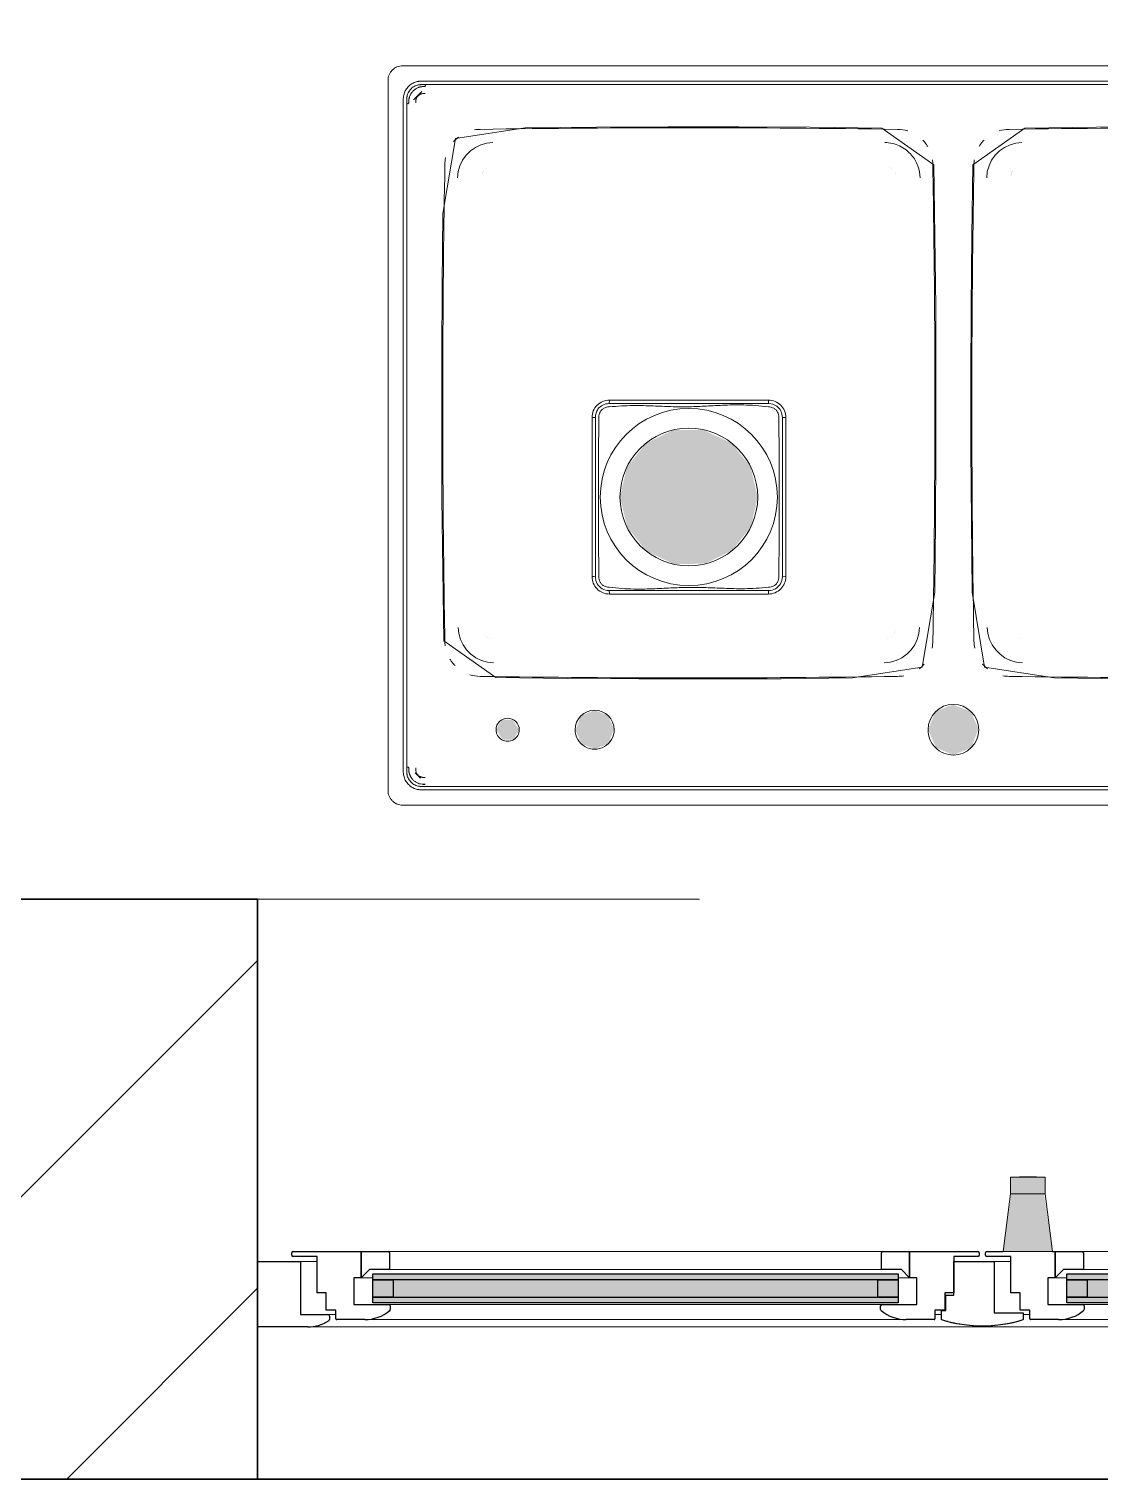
# Model space of a CAD drawing. Header units: millimetres. Extents: x 1680 to 166026, y 35966 to 91121.
# Drawn here: x 44407 to 45146, y 44781 to 45782 of the extents above; entities that cross this region are included whole.
import ezdxf

# ---------------------------------------------------------------- set-up
doc = ezdxf.new("R2010")
doc.units = ezdxf.units.MM
doc.linetypes.add('IMPORT-ACAD_ISO03W100', pattern=[762, 304.8, -457.2])
for name, color, linetype, lineweight in [('A-AREA-PATT', 32, 'Continuous', 18), ('A-GENM', 13, 'Continuous', 18), ('A-GLAZ', 151, 'Continuous', 18), ('A-WALL', 255, 'Continuous', 18), ('A-WALL-PATT', 111, 'Continuous', 50), ('P-SANR-FIXT', 252, 'Continuous', 18)]:
    doc.layers.add(name, color=color, linetype=linetype, lineweight=lineweight)

# ---------------------------------------------------------------- blocks, each defined once
blk = doc.blocks.new('Windows_Opening-Hinge_Strugal_S46_Two-Leaf_INT - 1000x2000-V2-mebel yerləşmə planı')
at = {"layer": 'A-GLAZ'}
for points in [[(36.6, -3.3), (43.3, -3.3), (43, 8.2), (19.5, 8.2), (19.9, -3.3), (36.5, -3.3)], [(27, 8.2), (27, 8.5), (26.2, 8.2)], [(18.6, -43), (48.4, -43), (42.5, -3.3), (19.9, -3.3), (18.8, -12), (17.7, -17.5), (14.4, -43), (18.1, -43)], [(-149.3, -74.5), (-72.2, -74.5), (-72.2, -62.5), (-406.5, -62.5), (-406.5, -74.5), (-195.8, -74.5)], [(72.2, -74.5), (406.5, -74.5), (406.5, -62.5), (72.2, -62.5)]]:
    blk.add_hatch(color=256, dxfattribs=at).paths.add_polyline_path(points, flags=0)
h = blk.add_hatch(color=256, dxfattribs=at)
h.paths.add_polyline_path([(-96.8, -78.5), (-58.2, -78.5), (-58.2, -74.5), (-420.5, -74.5), (-420.5, -78.5), (-195.8, -78.5)], flags=0)
h.paths.add_polyline_path([(-229.1, -62.5), (-58.2, -62.5), (-58.2, -58.5), (-420.5, -58.5), (-420.5, -62.5), (-306.7, -62.5)], flags=0)
h = blk.add_hatch(color=256, dxfattribs=at)
h.paths.add_polyline_path([(72.2, -78.5), (420.5, -78.5), (420.5, -74.5), (58.2, -74.5), (58.2, -78.5)], flags=0)
h.paths.add_polyline_path([(420.5, -62.5), (420.5, -58.5), (58.2, -58.5), (58.2, -62.5), (406.5, -62.5)], flags=0)
h = blk.add_hatch(color=256, dxfattribs=at)
h.paths.add_polyline_path([(-58.2, -74.5), (-58.2, -62.5), (-72.2, -62.5), (-72.2, -74.5)], flags=0)
h.paths.add_polyline_path([(-406.5, -74.5), (-406.5, -62.5), (-420.5, -62.5), (-420.5, -74.5)], flags=0)
h = blk.add_hatch(color=256, dxfattribs=at)
h.paths.add_polyline_path([(420.5, -74.5), (420.5, -62.5), (406.5, -62.5), (406.5, -74.5)], flags=0)
h.paths.add_polyline_path([(58.2, -74.5), (72.2, -74.5), (72.2, -62.5), (58.2, -62.5)], flags=0)
for p, q in [((19.5, 8.2), (19.5, -3.3)), ((27, 8.5), (25.6, 8.5)), ((25.6, 8.5), (26.9, 8.5)), ((26.2, 8.5), (25.6, 8.5)), ((27, 8.5), (26.2, 8.5)), ((26.9, 8.5), (26.9, 8.5)), ((37.3, 8.5), (27, 8.5)), ((43.3, -3.3), (43.3, 8.2)), ((14.4, -43), (19.5, -3.3)), ((36.4, -3.3), (36.1, -3.3)), ((43.3, -3.3), (48.4, -43)), ((-459, -50), (-470.5, -50)), ((-68.7, -43), (-410, -43)), ((19.7, -50), (8.2, -50)), ((48.4, -43), (14.4, -43)), ((410, -43), (68.7, -43)), ((-69.7, -55.5), (-409, -55.5)), ((409, -55.5), (69.7, -55.5)), ((-428.5, -61.2), (-420.5, -61.2)), ((-420.5, -61.2), (-428.5, -61.2)), ((-58.2, -61.2), (-50.2, -61.2)), ((-50.2, -61.2), (-58.2, -61.2)), ((58.2, -61.2), (50.2, -61.2)), ((58.2, -61.2), (50.2, -61.2)), ((-69.2, -79.5), (-409.5, -79.5)), ((409.5, -79.5), (69.2, -79.5)), ((-446, -86.5), (-451.5, -86.5)), ((-426.1, -90), (-52.6, -90)), ((-28.2, -86.5), (-32.7, -86.5)), ((32.7, -86.5), (28.2, -86.5)), ((52.6, -90), (426.1, -90)), ((-465.4, -95), (465.4, -95))]:
    blk.add_line(p, q, dxfattribs=at)
at = {"layer": 'A-GLAZ', "lineweight": 25}
for p, q in [((-500, -50), (-470.5, -50)), ((-476.5, -45.5), (-476.5, -44)), ((-475.5, -43), (-428.5, -43)), ((-459, -46.5), (-475.5, -46.5)), ((-470.5, -50), (-470.5, -86.5)), ((-459, -71.5), (-459, -46.5)), ((-428.5, -43), (-410, -43)), ((-428.5, -61.2), (-428.5, -43)), ((-428.5, -43), (-428.5, -61.2)), ((-409, -44), (-409, -55.5)), ((-69.7, -55.5), (-69.7, -44)), ((-68.7, -43), (-50.2, -43)), ((-50.2, -43), (-50.2, -61.2)), ((-50.2, -43), (-3.2, -43)), ((-50.2, -61.2), (-50.2, -43)), ((-19.7, -46.5), (-19.7, -71.5)), ((-3.2, -46.5), (-19.7, -46.5)), ((-19.7, -50), (8.2, -50)), ((-19.7, -73.1), (-19.7, -50)), ((-2.2, -44), (-2.2, -45.5)), ((2.2, -45.5), (2.2, -44)), ((3.2, -43), (14.4, -43)), ((19.7, -46.5), (3.2, -46.5)), ((8.2, -50), (8.2, -85.4)), ((19.7, -71.5), (19.7, -46.5)), ((48.4, -43), (50.2, -43)), ((50.2, -61.2), (50.2, -43)), ((50.2, -43), (68.7, -43)), ((50.2, -43), (50.2, -61.2)), ((69.7, -44), (69.7, -55.5)), ((-422.8, -55.5), (-428.5, -61.2)), ((-409, -55.5), (-422.8, -55.5)), ((-420.5, -58.5), (-58.2, -58.5)), ((-420.5, -62.5), (-420.5, -58.5)), ((-55.9, -55.5), (-69.7, -55.5)), ((-58.2, -58.5), (-58.2, -62.5)), ((-50.2, -61.2), (-55.9, -55.5)), ((55.9, -55.5), (50.2, -61.2)), ((69.7, -55.5), (55.9, -55.5)), ((58.2, -58.5), (420.5, -58.5)), ((58.2, -62.5), (58.2, -58.5)), ((-433.5, -61.2), (-433.5, -79.5)), ((-428.5, -61.2), (-433.5, -61.2)), ((-58.2, -62.5), (-420.5, -62.5)), ((-420.5, -62.5), (-406.5, -62.5)), ((-420.5, -74.5), (-420.5, -62.5)), ((-406.5, -62.5), (-406.5, -74.5)), ((-72.2, -62.5), (-58.2, -62.5)), ((-72.2, -74.5), (-72.2, -62.5)), ((-58.2, -62.5), (-58.2, -74.5)), ((-45.2, -61.2), (-50.2, -61.2)), ((-45.2, -79.5), (-45.2, -61.2)), ((45.2, -61.2), (45.2, -79.5)), ((50.2, -61.2), (45.2, -61.2)), ((420.5, -62.5), (58.2, -62.5)), ((58.2, -62.5), (72.2, -62.5)), ((58.2, -74.5), (58.2, -62.5)), ((72.2, -62.5), (72.2, -74.5)), ((-452.7, -71.5), (-459, -71.5)), ((-452.7, -83.4), (-452.7, -71.5)), ((-433.5, -79.5), (-409.5, -79.5)), ((-420.5, -74.5), (-58.2, -74.5)), ((-420.5, -78.5), (-420.5, -74.5)), ((-406.5, -74.5), (-420.5, -74.5)), ((-58.2, -78.5), (-420.5, -78.5)), ((-58.2, -74.5), (-72.2, -74.5)), ((-69.2, -79.5), (-45.2, -79.5)), ((-58.2, -74.5), (-58.2, -78.5)), ((-26, -71.5), (-26, -83.4)), ((-19.7, -71.5), (-26, -71.5)), ((-25.1, -73.1), (-19.7, -73.1)), ((-25.1, -83.7), (-25.1, -73.1)), ((26, -71.5), (19.7, -71.5)), ((26, -83.4), (26, -71.5)), ((45.2, -79.5), (69.2, -79.5)), ((58.2, -74.5), (420.5, -74.5)), ((58.2, -78.5), (58.2, -74.5)), ((72.2, -74.5), (58.2, -74.5)), ((420.5, -78.5), (58.2, -78.5)), ((-470.5, -86.5), (-451.5, -86.5)), ((-446, -83.4), (-452.7, -83.4)), ((-450.5, -87.5), (-450.5, -90)), ((-446, -89.4), (-446, -83.4)), ((-426.1, -90), (-445.4, -90)), ((-408.5, -80.5), (-408.5, -83)), ((-70.2, -83), (-70.2, -80.5)), ((-33.3, -90), (-52.6, -90)), ((-32.7, -83.4), (-32.7, -89.4)), ((-26, -83.4), (-32.7, -83.4)), ((-28.2, -83.7), (-25.1, -83.7)), ((-28.2, -90), (-28.2, -83.7)), ((8.2, -85.4), (28.2, -85.4)), ((32.7, -83.4), (26, -83.4)), ((28.2, -85.4), (28.2, -90)), ((32.7, -89.4), (32.7, -83.4)), ((52.6, -90), (33.3, -90)), ((70.2, -80.5), (70.2, -83)), ((-465.4, -95), (-500, -95))]:
    blk.add_line(p, q, dxfattribs=at)
at = {"layer": 'A-GLAZ', "flags": 128}
for points in [[(19.5, 8.2), (19.8, 8.2), (20.9, 8.2), (22.5, 8.2), (24.6, 8.2), (27.2, 8.2), (30, 8.2), (32.8, 8.2), (35.6, 8.2), (38.2, 8.2), (40.3, 8.2), (41.9, 8.2), (43, 8.2), (43.3, 8.2)], [(26.2, -3.3), (24.6, -3.3), (22.5, -3.3), (20.9, -3.3), (19.8, -3.3), (19.5, -3.3)], [(36.1, -3.3), (35.6, -3.3), (32.8, -3.3), (30, -3.3), (27.2, -3.3), (26.4, -3.3)], [(43.3, -3.3), (43, -3.3), (41.9, -3.3), (40.3, -3.3), (38.2, -3.3), (36.4, -3.3)]]:
    blk.add_lwpolyline(points, dxfattribs=at)
at = {"layer": 'A-GLAZ', "lineweight": 25}
for centre, radius, start, end in [((-475.5, -44), 1, 90, 180), ((-475.5, -45.5), 1, 180, 270), ((-410, -44), 1.01, 360, 90), ((-68.7, -44), 1.01, 90, 180), ((-3.2, -44), 1, 0, 90), ((-3.2, -45.5), 1, 270, 0), ((3.2, -44), 1, 90, 180), ((3.2, -45.5), 1, 180, 270), ((68.7, -44), 1.01, 0, 90), ((-409.5, -80.5), 1, 0, 90), ((-69.2, -80.5), 1, 90, 180), ((69.2, -80.5), 1, 0, 90), ((-451.5, -87.5), 1, 0, 90), ((-451.5, -90), 1, 302.2042, 0), ((-445.4, -89.4), 0.6, 180, 270), ((-426.1, -63), 27, 270, 309.7151), ((-409.5, -83), 1, 309.7151, 0), ((-69.2, -83), 1, 180, 230.2849), ((-52.6, -63), 27, 230.2849, 270), ((-33.3, -89.4), 0.6, 270, 0), ((0, 0.3), 94.6, 252.6495, 287.3505), ((33.3, -89.4), 0.6, 180, 270), ((52.6, -63), 27, 270, 309.7151), ((69.2, -83), 1, 309.7151, 0), ((-465.4, -68), 27, 270, 302.2042)]:
    blk.add_arc(centre, radius, start, end, dxfattribs=at)
at = {"layer": 'A-GLAZ'}
for points, knots in [([(-476, -43.1), (-476, -43.2), (-476.1, -43.2), (-476.3, -43.3), (-476.3, -43.4), (-476.4, -43.5)], [-0.6666667, -0.6666667, -0.6666667, -0.6666667, -0.5833333, -0.4583333, -0.3333333, -0.3333333, -0.3333333, -0.3333333]), ([(-476.4, -46), (-476.3, -46.1), (-476.2, -46.2), (-476.1, -46.3), (-476, -46.3), (-476, -46.4)], [-0.6666667, -0.6666667, -0.6666667, -0.6666667, -0.5, -0.4166667, -0.3333333, -0.3333333, -0.3333333, -0.3333333]), ([(-409.1, -43.5), (-409.2, -43.4), (-409.3, -43.3), (-409.4, -43.2), (-409.5, -43.2), (-409.5, -43.1)], [-0.6666667, -0.6666667, -0.6666667, -0.6666667, -0.5, -0.4166667, -0.3333333, -0.3333333, -0.3333333, -0.3333333]), ([(-69.2, -43.1), (-69.2, -43.2), (-69.3, -43.2), (-69.4, -43.3), (-69.5, -43.4), (-69.6, -43.5)], [0.3333333, 0.3333333, 0.3333333, 0.3333333, 0.4166667, 0.5, 0.6666667, 0.6666667, 0.6666667, 0.6666667]), ([(-2.3, -43.5), (-2.4, -43.4), (-2.4, -43.3), (-2.6, -43.2), (-2.7, -43.2), (-2.7, -43.1)], [0.3333333, 0.3333333, 0.3333333, 0.3333333, 0.4583333, 0.5833333, 0.6666667, 0.6666667, 0.6666667, 0.6666667]), ([(-2.7, -46.4), (-2.7, -46.3), (-2.6, -46.3), (-2.5, -46.2), (-2.4, -46.1), (-2.3, -46)], [0.3333333, 0.3333333, 0.3333333, 0.3333333, 0.4166667, 0.5, 0.6666667, 0.6666667, 0.6666667, 0.6666667]), ([(2.7, -43.1), (2.7, -43.2), (2.6, -43.2), (2.5, -43.3), (2.4, -43.4), (2.3, -43.5)], [0.3333333, 0.3333333, 0.3333333, 0.3333333, 0.4166667, 0.5, 0.6666667, 0.6666667, 0.6666667, 0.6666667]), ([(2.3, -46), (2.4, -46.1), (2.4, -46.2), (2.6, -46.3), (2.7, -46.3), (2.7, -46.4)], [0.3333333, 0.3333333, 0.3333333, 0.3333333, 0.4583333, 0.5833333, 0.6666667, 0.6666667, 0.6666667, 0.6666667]), ([(69.6, -43.5), (69.5, -43.4), (69.5, -43.3), (69.3, -43.2), (69.2, -43.2), (69.2, -43.1)], [0.3333333, 0.3333333, 0.3333333, 0.3333333, 0.4583333, 0.5833333, 0.6666667, 0.6666667, 0.6666667, 0.6666667]), ([(-408.6, -80), (-408.7, -79.9), (-408.8, -79.8), (-408.9, -79.7), (-409, -79.7), (-409, -79.6)], [-0.6666667, -0.6666667, -0.6666667, -0.6666667, -0.5, -0.4166667, -0.3333333, -0.3333333, -0.3333333, -0.3333333]), ([(-69.7, -79.6), (-69.7, -79.7), (-69.8, -79.7), (-69.9, -79.8), (-70, -79.9), (-70.1, -80)], [0.3333333, 0.3333333, 0.3333333, 0.3333333, 0.4166667, 0.5, 0.6666667, 0.6666667, 0.6666667, 0.6666667]), ([(70.1, -80), (70, -79.9), (70, -79.8), (69.8, -79.7), (69.7, -79.7), (69.7, -79.6)], [0.3333333, 0.3333333, 0.3333333, 0.3333333, 0.4583333, 0.5833333, 0.6666667, 0.6666667, 0.6666667, 0.6666667]), ([(-450.6, -87), (-450.7, -86.9), (-450.7, -86.8), (-450.9, -86.7), (-451, -86.7), (-451, -86.6)], [0.3333333, 0.3333333, 0.3333333, 0.3333333, 0.4583333, 0.5833333, 0.6666667, 0.6666667, 0.6666667, 0.6666667]), ([(-426.1, -90), (-424, -90), (-421.3, -89.7), (-418.6, -88.9), (-417.9, -88.7)], [-1, -1, -1, -1, -0.6666667, -0.5550596, -0.5550596, -0.5550596, -0.5550596]), ([(-416, -88), (-415.3, -87.8), (-412.8, -86.6), (-410.5, -85.1), (-408.9, -83.8)], [-0.4449404, -0.4449404, -0.4449404, -0.4449404, -0.3333333, 0, 0, 0, 0]), ([(-69.8, -83.8), (-68.2, -85.1), (-65.9, -86.6), (-63.4, -87.8), (-62.7, -88)], [0, 0, 0, 0, 0.3333333, 0.4449404, 0.4449404, 0.4449404, 0.4449404]), ([(-60.8, -88.7), (-60.1, -88.9), (-57.4, -89.7), (-54.7, -90), (-52.6, -90)], [0.5550596, 0.5550596, 0.5550596, 0.5550596, 0.6666667, 1, 1, 1, 1]), ([(-28.2, -90), (-28, -90.1), (-27.5, -90.2), (-26.9, -90.4), (-26.6, -90.5), (-26.3, -90.6), (-25.9, -90.7), (-25.6, -90.8), (-25.3, -90.8)], [0, 0, 0, 0, 0.25, 0.5, 0.5625, 0.625, 0.75, 1, 1, 1, 1]), ([(25.3, -90.8), (25.6, -90.8), (25.9, -90.7), (26.3, -90.6), (26.6, -90.5), (26.9, -90.4), (27.5, -90.2), (28, -90.1), (28.2, -90)], [0, 0, 0, 0, 0.25, 0.375, 0.4375, 0.5, 0.75, 1, 1, 1, 1]), ([(52.6, -90), (54.7, -90), (57.4, -89.7), (60.1, -88.9), (60.8, -88.7)], [0, 0, 0, 0, 0.3333333, 0.4449404, 0.4449404, 0.4449404, 0.4449404]), ([(62.7, -88), (63.4, -87.8), (65.9, -86.6), (68.2, -85.1), (69.8, -83.8)], [0.5550596, 0.5550596, 0.5550596, 0.5550596, 0.6666667, 1, 1, 1, 1]), ([(-465.4, -95), (-463.7, -95), (-461.4, -94.8), (-459.2, -94.3), (-458.7, -94.2)], [0, 0, 0, 0, 0.3333333, 0.4447702, 0.4447702, 0.4447702, 0.4447702]), ([(-457.1, -93.7), (-456.5, -93.5), (-454.4, -92.8), (-452.4, -91.7), (-451, -90.8)], [0.5552298, 0.5552298, 0.5552298, 0.5552298, 0.6666667, 1, 1, 1, 1]), ([(-25.3, -90.8), (-23.8, -91.3), (-21.4, -91.9), (-18.5, -92.5), (-16.8, -92.8), (-15.6, -93), (-14.3, -93.2), (-12.7, -93.5), (-10.5, -93.7), (-8.4, -93.9), (-6.7, -94.1), (-5.4, -94.2), (-4, -94.2), (-2.6, -94.3), (-1.6, -94.3), (-1, -94.3)], [0, 0, 0, 0, 0.1, 0.15, 0.175, 0.2, 0.225, 0.25, 0.3, 0.35, 0.375, 0.4, 0.425, 0.45, 0.4810315, 0.4810315, 0.4810315, 0.4810315]), ([(1, -94.3), (1.6, -94.3), (2.6, -94.3), (4.1, -94.2), (5.4, -94.2), (6.7, -94.1), (8.4, -93.9), (10.6, -93.7), (12.7, -93.5), (14.3, -93.2), (15.6, -93), (16.8, -92.8), (18.5, -92.5), (21.3, -91.9), (23.8, -91.3), (25.3, -90.8)], [0.5183949, 0.5183949, 0.5183949, 0.5183949, 0.55, 0.575, 0.6, 0.625, 0.65, 0.7, 0.75, 0.775, 0.8, 0.825, 0.85, 0.9, 1, 1, 1, 1])]:
    blk.add_open_spline(points, degree=3, knots=knots, dxfattribs=at)
blk = doc.blocks.new('Generic Models 1 - Generic Models 1-312625-mebel yerləşmə planı')
at = {"layer": 'A-GENM', "color": 253, "linetype": 'IMPORT-ACAD_ISO03W100'}
blk.add_line((1354.7, -13989.8), (2354.7, -13989.8), dxfattribs=at)
blk = doc.blocks.new('intra_frame_kitchen_sink_fr78d_incl_pop_up_waste_water_trap - Default-316005-mebel yerləşmə planı')
at = {"layer": 'P-SANR-FIXT'}
for p, q in [((-380, 255), (380, 255)), ((364.4, 244.5), (-364.4, 244.5)), ((365.7, 240.7), (364.4, 240.7)), ((367.7, 236.4), (371.4, 232.7)), ((351.4, 142), (350.8, 142)), ((237.3, 109.4), (237.5, 107)), ((115.6, 97.4), (118, 97.5)), ((249.3, -12.4), (247, -12.5)), ((127.6, -24.4), (127.5, -22)), ((237.3, -24.4), (237.5, -22)), ((-13.6, -187), (-14.2, -187)), ((13.6, -187), (14.2, -187)), ((372.5, -231.5), (366.8, -237.2)), ((-364.4, -244.5), (364.4, -244.5)), ((364.4, -240.7), (366.7, -240.7)), ((380, -255), (-380, -255))]:
    blk.add_line(p, q, dxfattribs=at)
at = {"layer": 'P-SANR-FIXT', "flags": 128}
for points in [[(364.4, 242.1), (291.5, 242.1), (218.7, 242.1), (145.8, 242.1), (72.9, 242.1), (0, 242.1), (-72.9, 242.1), (-145.8, 242.1), (-218.7, 242.1), (-291.5, 242.1), (-364.4, 242.1)], [(390, 245), (390, 175), (390, 105), (390, 35), (390, -35), (390, -105), (390, -175), (390, -245)], [(377.1, 229.4), (377.1, 153), (377.1, 76.5), (377.1, 0), (377.1, -76.5), (377.1, -153), (377.1, -229.4)], [(379.5, -229.4), (379.5, -153), (379.5, -76.5), (379.5, 0), (379.5, 76.5), (379.5, 153), (379.5, 229.4)], [(-351.5, 141.8), (-315.7, 167), (-266.3, 167.6), (-217.1, 167.9), (-168, 168), (-118.8, 167.8), (-69.6, 167.3), (-21.5, 159.9), (-12.9, 108.2), (-12.4, 59.1), (-12.1, 9.9), (-12, -39.3), (-12.2, -88.4), (-12.7, -137.6), (-13.5, -186.8)], [(13.5, -186.8), (12.7, -137.6), (12.2, -88.4), (12, -39.3), (12.1, 9.9), (12.4, 59.1), (12.9, 108.2), (21.5, 159.9), (69.6, 167.3), (118.8, 167.8), (168, 168), (217.1, 167.9), (266.3, 167.6), (315.7, 167), (351.5, 141.8)], [(-47.7, 156.8), (-43.5, 156.3), (-39.4, 155.2), (-35.6, 153.4), (-32.2, 151), (-29.2, 148), (-26.7, 144.5), (-24.9, 140.7), (-23.8, 136.7), (-23.3, 132.5)], [(23.3, 132.5), (23.8, 136.7), (24.9, 140.7), (26.7, 144.5), (29.2, 148), (32.2, 151), (35.6, 153.4), (39.4, 155.2), (43.5, 156.3), (47.7, 156.8)], [(317.3, 156.8), (321.5, 156.3), (325.6, 155.2), (329.4, 153.4), (332.8, 151), (335.8, 148), (338.3, 144.5), (340.1, 140.7), (341.2, 136.7), (341.7, 132.5)], [(-13.5, -186.8), (-49.3, -212), (-98.7, -212.6), (-147.9, -212.9), (-197, -213), (-246.2, -212.8), (-295.4, -212.3), (-343.5, -204.9), (-352.1, -153.2), (-352.6, -104.1), (-352.9, -54.9), (-353, -5.7), (-352.8, 43.4), (-352.3, 92.6), (-351.5, 141.8)], [(351.5, 141.8), (352.3, 92.6), (352.8, 43.4), (353, -5.7), (352.9, -54.9), (352.6, -104.1), (352.1, -153.2), (343.5, -204.9), (295.4, -212.3), (246.2, -212.8), (197, -213), (147.9, -212.9), (98.7, -212.6), (49.3, -212), (13.5, -186.8)], [(127.6, 109.4), (127.5, 108.2), (127.5, 107)], [(120.2, 42.5), (120.2, 70), (120.3, 97.5)], [(244.7, 97.5), (244.8, 70), (244.8, 42.5)], [(249.3, 97.4), (248.2, 97.4), (247, 97.5)], [(120.3, -12.5), (120.2, 15), (120.2, 42.5)], [(244.8, 42.5), (244.8, 15), (244.7, -12.5)], [(118, -12.5), (116.8, -12.4), (115.6, -12.4)], [(-23, -177.8), (-23.4, -182), (-24.6, -186.1), (-26.4, -189.9), (-28.8, -193.3), (-31.8, -196.3), (-35.3, -198.7), (-39.1, -200.5), (-43.1, -201.7), (-47.3, -202.1)], [(342, -177.8), (341.6, -182), (340.4, -186.1), (338.6, -189.9), (336.2, -193.3), (333.2, -196.3), (329.7, -198.7), (325.9, -200.5), (321.9, -201.7), (317.7, -202.1)], [(364.4, -242.1), (291.5, -242.1), (218.7, -242.1), (145.8, -242.1), (72.9, -242.1), (0, -242.1), (-72.9, -242.1), (-145.8, -242.1), (-218.7, -242.1), (-291.5, -242.1), (-364.4, -242.1)]]:
    blk.add_lwpolyline(points, dxfattribs=at)
at = {"layer": 'P-SANR-FIXT'}
for centre, radius, start, end in [((0, 203), 17.5, 90, 180), ((0, 203), 17.5, 360, 90), ((247.5, 203), 13.5, 360, 180), ((307.5, 203), 8, 360, 180), ((0, 203), 17.5, 180, 270), ((0, 203), 17.5, 270, 360), ((247.5, 203), 13.5, 180, 0), ((307.5, 203), 8, 180, 360), ((182.5, 42.5), 61.1, 0, 180), ((182.5, 42.5), 47.5, 0, 180), ((182.5, 42.5), 61.1, 180, 360), ((182.5, 42.5), 47.5, 180, 360)]:
    blk.add_arc(centre, radius, start, end, dxfattribs=at)
for points in [[(380, 255), (380.7, 255), (382, 254.9), (383.9, 254.3), (385.6, 253.4), (387.1, 252.1), (388.4, 250.6), (389.3, 248.9), (389.9, 247), (390, 245.7), (390, 245)], [(364.4, 240.6), (364.6, 240.6), (365, 240.6), (365.4, 240.6), (365.6, 240.6)], [(-38.5, 166.2), (-86.5, 166.9), (-182.5, 167.7), (-278.5, 166.9), (-326.5, 166.2)], [(-34.2, 165.8), (-35.6, 166.1), (-37.1, 166.2), (-38.5, 166.2)], [(38.5, 166.2), (37.1, 166.2), (35.6, 166.1), (34.1, 165.8)], [(326.5, 166.2), (278.5, 166.9), (182.5, 167.7), (86.5, 166.9), (38.5, 166.2)], [(333.5, 165.1), (331.3, 165.8), (328.8, 166.2), (326.5, 166.2)], [(-14.2, 142), (-14.2, 143.5), (-14.4, 145.2), (-14.7, 146.7)], [(14.7, 146.7), (14.4, 145.1), (14.2, 143.5), (14.2, 142)], [(350.8, 142), (350.8, 143), (350.7, 144.1), (350.6, 145.2)], [(127.6, 109.4), (126, 109.4), (122.9, 108.8), (118.9, 106.1), (116.2, 102.1), (115.6, 99), (115.6, 97.4)], [(118, 97.5), (118, 99.2), (118.9, 102.5), (122.5, 106.1), (125.8, 107), (127.5, 107)], [(127.5, 107), (145.8, 107), (182.5, 107), (219.2, 107), (237.5, 107)], [(127.5, 104.7), (133.4, 105.4), (144.5, 105.9), (158.5, 105.5), (170.7, 104.9), (182, 104.7), (193.3, 105.1), (205.7, 105.8), (220, 106.2), (231.4, 105.5), (237.5, 104.7)], [(249.3, 97.4), (249.3, 99), (248.7, 102.1), (246, 106.1), (242.1, 108.7), (238.9, 109.4), (237.3, 109.4)], [(237.5, 107), (239.2, 107), (242.5, 106.1), (246.1, 102.5), (247, 99.2), (247, 97.5)], [(115.6, 97.4), (115.6, 85.2), (115.6, 60.8), (115.6, 24.2), (115.6, -0.2), (115.6, -12.4)], [(118, -12.5), (118, 5.8), (118, 42.5), (118, 79.2), (118, 97.5)], [(247, 97.5), (247, 79.2), (247, 42.5), (247, 5.8), (247, -12.5)], [(249.3, -12.4), (249.3, 6), (249.3, 42.5), (249.3, 79.1), (249.3, 97.4)], [(115.6, -12.4), (115.6, -14), (116.2, -17.1), (118.9, -21.1), (122.9, -23.7), (126, -24.4), (127.6, -24.4)], [(237.5, -19.7), (231.6, -20.3), (220.7, -20.8), (206.8, -20.4), (194.7, -19.8), (183.4, -19.7), (172.1, -20.2), (159.6, -20.9), (145.1, -21.3), (133.7, -20.6), (127.5, -19.7)], [(237.3, -24.4), (238.9, -24.4), (242, -23.8), (246, -21.1), (248.7, -17.1), (249.3, -14), (249.3, -12.4)], [(237.5, -22), (219.2, -22), (182.5, -22), (145.8, -22), (127.5, -22)], [(127.6, -24.4), (145.9, -24.4), (182.5, -24.4), (219, -24.4), (237.3, -24.4)], [(-14.4, -190.2), (-14.3, -189.1), (-14.2, -188), (-14.2, -187)], [(14.2, -187), (14.2, -188), (14.3, -189.1), (14.4, -190.2)], [(350.3, -191.7), (350.6, -190.1), (350.8, -188.5), (350.8, -187)], [(-326.5, -211.2), (-278.5, -211.9), (-182.5, -212.7), (-86.5, -211.9), (-38.5, -211.2)], [(-38.5, -211.2), (-36.2, -211.2), (-33.7, -210.8), (-31.5, -210.1)], [(31.5, -210.1), (33.7, -210.8), (36.2, -211.2), (38.5, -211.2)], [(38.5, -211.2), (86.5, -211.9), (182.5, -212.7), (278.5, -211.9), (326.5, -211.2)], [(326.5, -211.2), (327.8, -211.2), (329.1, -211.1), (330.4, -210.9)], [(375.6, -229.4), (375.9, -229), (376.4, -228.5), (376.9, -229), (377.1, -229.4)], [(390, -245), (390, -245.7), (389.9, -247), (389.3, -248.9), (388.4, -250.6), (387.1, -252.1), (385.6, -253.4), (383.9, -254.3), (382, -254.9), (380.7, -255), (380, -255)]]:
    blk.add_open_spline(points, degree=3, dxfattribs=at)
for points, knots in [([(379.5, 229.4), (379.5, 229.9), (379.5, 230.7), (379.5, 231.8), (379.5, 232.5), (379.4, 233.3), (379.3, 234.3), (378.9, 236.1), (377.9, 238.5), (375.9, 240.9), (373.5, 242.9), (371.1, 243.9), (369.3, 244.3), (368.3, 244.4), (367.5, 244.5), (366.8, 244.5), (365.7, 244.5), (364.9, 244.5), (364.4, 244.5)], [0, 0, 0, 0, 1.432262, 2.148392, 2.864523, 3.580654, 4.296785, 5.729047, 8.59357, 11.458093, 14.322617, 17.18714, 18.619402, 19.335532, 20.051663, 20.767794, 21.483925, 22.916187, 22.916187, 22.916187, 22.916187]), ([(364.4, 242.1), (364.9, 242.1), (365.5, 242.1), (366.4, 242.1), (366.9, 242.1), (367.1, 242.1)], [0, 0, 0, 0, 0.5, 0.75, 1, 1, 1, 1]), ([(365.6, 240.6), (366.9, 240.6), (368.8, 240.3), (371, 239.1), (372.3, 238.1), (373, 237.3), (373.4, 236.9), (373.6, 236.7), (373.7, 236.5), (373.9, 236.3), (374, 236), (374.2, 235.7), (374.5, 235.2), (374.7, 234.8), (374.9, 234.4), (375.1, 234), (375.2, 233.6), (375.3, 233.3), (375.4, 233.1), (375.4, 232.9), (375.5, 232.5), (375.6, 232.2), (375.7, 231.7), (375.7, 231.2), (375.7, 230.8), (375.7, 230.2), (375.7, 229.7), (375.6, 229.4)], [0, 0, 0, 0, 0.222222, 0.333333, 0.444444, 0.5, 0.527778, 0.541667, 0.555556, 0.569444, 0.583333, 0.611111, 0.638889, 0.666667, 0.694444, 0.722222, 0.75, 0.763889, 0.777778, 0.791667, 0.805556, 0.833333, 0.861111, 0.888889, 0.916667, 0.944444, 1, 1, 1, 1]), ([(367.1, 242.1), (367.4, 242.1), (367.9, 242.1), (368.9, 242), (370.6, 241.6), (372.9, 240.4), (374.8, 238.6), (375.9, 236.9), (376.5, 235.5), (376.9, 234.3), (377, 233.2), (377.1, 232.5), (377.1, 231.7), (377.1, 231), (377.1, 230.2), (377.1, 229.7), (377.1, 229.4)], [0, 0, 0, 0, 0.041667, 0.083333, 0.166667, 0.333333, 0.5, 0.583333, 0.666667, 0.75, 0.791667, 0.833333, 0.875, 0.916667, 0.958333, 1, 1, 1, 1]), ([(370.9, 229.4), (370.9, 229.6), (370.9, 229.9), (370.9, 230.2), (370.9, 230.5), (370.9, 230.8), (370.9, 231.4), (370.7, 232.1), (370.4, 233), (369.8, 233.9), (368.9, 234.8), (368.1, 235.3), (367.4, 235.6), (366.9, 235.8), (366.5, 235.8), (366.2, 235.9), (365.9, 235.9), (365.6, 235.9), (365.3, 235.9), (364.9, 235.9), (364.6, 235.9), (364.4, 235.9)], [-1, -1, -1, -1, -0.958333, -0.916667, -0.895833, -0.875, -0.833333, -0.75, -0.666667, -0.555556, -0.444444, -0.333333, -0.277778, -0.222222, -0.194444, -0.166667, -0.138889, -0.111111, -0.083333, -0.055556, 0, 0, 0, 0]), ([(377.1, 229.4), (376.9, 229), (376.4, 228.5), (375.9, 229), (375.6, 229.4)], [0.0000007, 0.0000007, 0.0000007, 0.0000007, 0.5, 1, 1, 1, 1]), ([(-20.2, 157.8), (-20.6, 158.2), (-21.6, 159.3), (-22.8, 160.3), (-23.5, 160.9)], [0.4544191, 0.4544191, 0.4544191, 0.4544191, 0.5, 0.5721241, 0.5721241, 0.5721241, 0.5721241]), ([(23.5, 160.9), (22.7, 160.3), (21.6, 159.3), (20.6, 158.2), (20.2, 157.8)], [0.4273832, 0.4273832, 0.4273832, 0.4273832, 0.5, 0.5450465, 0.5450465, 0.5450465, 0.5450465]), ([(347.3, 154.4), (346.9, 155), (345.8, 156.5), (344.6, 158), (343.8, 158.8)], [0.3432396, 0.3432396, 0.3432396, 0.3432396, 0.4, 0.4917835, 0.4917835, 0.4917835, 0.4917835]), ([(-14.2, -187), (-13.4, -143.1), (-12.3, -33.5), (-13, 76.2), (-14.2, 142)], [0, 0, 0, 0, 0.4, 1, 1, 1, 1]), ([(14.2, 142), (13.4, 98.1), (12.3, -11.5), (13, -121.2), (14.2, -187)], [0, 0, 0, 0, 0.4, 1, 1, 1, 1]), ([(350.8, -187), (351.6, -143.1), (352.7, -33.5), (352, 76.2), (350.8, 142)], [0, 0, 0, 0, 0.4, 1, 1, 1, 1]), ([(120.3, 97.5), (120.3, 98.8), (120.8, 100.7), (122.3, 102.7), (124.3, 104.2), (126.2, 104.7), (127.5, 104.7)], [-1, -1, -1, -1, -0.666667, -0.5, -0.333333, 0, 0, 0, 0]), ([(237.3, 109.4), (225.1, 109.4), (206.8, 109.4), (182.5, 109.4), (158.1, 109.4), (139.8, 109.4), (127.6, 109.4)], [0, 0, 0, 0, 0.333333, 0.5, 0.666667, 1, 1, 1, 1]), ([(237.5, 104.7), (238.8, 104.7), (240.7, 104.2), (242.7, 102.7), (244.2, 100.7), (244.7, 98.8), (244.7, 97.5)], [-1, -1, -1, -1, -0.666667, -0.5, -0.333333, 0, 0, 0, 0]), ([(127.5, -22), (125.5, -22), (122, -20.9), (118.7, -17), (118, -14), (118, -12.5)], [0, 0, 0, 0, 0.4, 0.7, 1, 1, 1, 1]), ([(127.5, -19.7), (126.2, -19.7), (124.3, -19.2), (122.3, -17.7), (120.8, -15.7), (120.3, -13.8), (120.3, -12.5)], [-1, -1, -1, -1, -0.666667, -0.5, -0.333333, 0, 0, 0, 0]), ([(247, -12.5), (247, -13.5), (246.7, -15.5), (245.1, -18.7), (242, -21.3), (239, -22), (237.5, -22)], [0, 0, 0, 0, 0.2, 0.4, 0.7, 1, 1, 1, 1]), ([(244.7, -12.5), (244.7, -13.8), (244.2, -15.7), (242.7, -17.7), (240.7, -19.2), (238.8, -19.7), (237.5, -19.7)], [-1, -1, -1, -1, -0.666667, -0.5, -0.333333, 0, 0, 0, 0]), ([(47.3, -202.1), (43.8, -202.1), (36.8, -200.4), (28.8, -194.3), (24.1, -186.2), (23.1, -180.6), (23, -177.8)], [-1, -1, -1, -1, -0.722222, -0.444444, -0.222222, 0, 0, 0, 0]), ([(-21.2, -203.8), (-20.4, -203), (-19.2, -201.5), (-18.1, -200), (-17.7, -199.4)], [0.5075475, 0.5075475, 0.5075475, 0.5075475, 0.6, 0.6558468, 0.6558468, 0.6558468, 0.6558468]), ([(17.7, -199.4), (18.1, -200), (19.1, -201.5), (20.3, -202.9), (21, -203.7)], [0.3432391, 0.3432391, 0.3432391, 0.3432391, 0.4, 0.4858218, 0.4858218, 0.4858218, 0.4858218]), ([(341.5, -205.9), (342.3, -205.3), (343.4, -204.3), (344.4, -203.2), (344.8, -202.8)], [0.4273819, 0.4273819, 0.4273819, 0.4273819, 0.5, 0.5450461, 0.5450461, 0.5450461, 0.5450461]), ([(364.4, -235.9), (364.6, -235.9), (364.9, -235.9), (365.2, -235.9), (365.5, -235.9), (365.8, -235.9), (366.4, -235.9), (367.1, -235.7), (368, -235.4), (368.9, -234.8), (369.8, -233.9), (370.3, -233.1), (370.6, -232.4), (370.8, -231.9), (370.8, -231.5), (370.9, -231.2), (370.9, -230.9), (370.9, -230.6), (370.9, -230.3), (370.9, -229.9), (370.9, -229.6), (370.9, -229.4)], [-1, -1, -1, -1, -0.958333, -0.916667, -0.895833, -0.875, -0.833333, -0.75, -0.666667, -0.555556, -0.444444, -0.333333, -0.277778, -0.222222, -0.194444, -0.166667, -0.138889, -0.111111, -0.083333, -0.055556, 0, 0, 0, 0]), ([(364.4, -244.5), (364.9, -244.5), (365.7, -244.5), (366.8, -244.5), (367.5, -244.5), (368.3, -244.4), (369.3, -244.3), (371.1, -243.9), (373.5, -242.9), (375.9, -240.9), (377.9, -238.5), (378.9, -236.1), (379.3, -234.3), (379.4, -233.3), (379.5, -232.5), (379.5, -231.9), (379.5, -231.4), (379.5, -230.6), (379.5, -229.9), (379.5, -229.4)], [0, 0, 0, 0, 1.432263, 2.148394, 2.864526, 3.580657, 4.296789, 5.729052, 8.593578, 11.458103, 14.322629, 17.187155, 18.619418, 19.335549, 20.051681, 20.767812, 21.125878, 21.483944, 22.916207, 22.916207, 22.916207, 22.916207]), ([(377.1, -229.4), (377.1, -230), (377.1, -230.8), (377.1, -231.6), (377.1, -232.1), (377.1, -232.5), (377, -233), (377, -233.4), (376.9, -234), (376.7, -235), (376, -236.9), (374.3, -239.3), (371.9, -241.1), (369.9, -241.7), (368.9, -241.9), (368.3, -242), (367.9, -242), (367.5, -242.1), (366.9, -242.1), (366.2, -242.1), (365.3, -242.1), (364.7, -242.1), (364.4, -242.1)], [0, 0, 0, 0, 0.083333, 0.104167, 0.125, 0.145833, 0.166667, 0.1875, 0.208333, 0.25, 0.333333, 0.5, 0.666667, 0.75, 0.791667, 0.8125, 0.833333, 0.854167, 0.875, 0.916667, 0.958333, 1, 1, 1, 1]), ([(375.6, -229.4), (375.7, -229.7), (375.7, -230.3), (375.7, -231.3), (375.6, -232), (375.5, -232.6), (375.4, -233), (375.3, -233.5), (375.1, -234.1), (374.8, -234.7), (374.4, -235.4), (374.1, -235.9), (373.8, -236.3), (373.6, -236.7), (373.2, -237.1), (372.7, -237.7), (372.1, -238.2), (371.7, -238.6), (371.3, -238.8), (370.9, -239.1), (370.4, -239.4), (369.7, -239.8), (369.1, -240.1), (368.5, -240.3), (368, -240.4), (367.6, -240.5), (367, -240.6), (366.3, -240.7), (365.3, -240.7), (364.7, -240.7), (364.4, -240.6)], [0, 0, 0, 0, 0.05, 0.1, 0.15, 0.175, 0.2, 0.225, 0.25, 0.3, 0.35, 0.375, 0.4, 0.425, 0.45, 0.5, 0.55, 0.575, 0.6, 0.625, 0.65, 0.7, 0.75, 0.775, 0.8, 0.825, 0.85, 0.9, 0.95, 1, 1, 1, 1]), ([(364.4, -240.6), (364.4, -240.7), (364.4, -240.8), (364.4, -240.9), (364.4, -241), (364.4, -241.1), (364.4, -241.1), (364.4, -241.2), (364.4, -241.3), (364.4, -241.4), (364.5, -241.4), (364.4, -241.5), (364.4, -241.6), (364.3, -241.6), (364.2, -241.7), (364.1, -241.8), (364.1, -241.8), (364.2, -241.9), (364.2, -242), (364.3, -242), (364.4, -242.1), (364.4, -242.1)], [0, 0, 0, 0, 0.1, 0.2, 0.25, 0.3, 0.35, 0.3875, 0.425, 0.5, 0.55, 0.5875, 0.625, 0.675, 0.725, 0.775, 0.8125, 0.85, 0.9, 0.95, 1, 1, 1, 1])]:
    blk.add_open_spline(points, degree=3, knots=knots, dxfattribs=at)

msp = doc.modelspace()

# ---------------------------------------------------------------- hatches: boundary and pattern name
at = {"layer": 'A-AREA-PATT'}
h = msp.add_hatch(color=254, dxfattribs=at)
h.paths.add_polyline_path([(44675.3, 45261.3), (44674.5, 45262.2), (44674.5, 45261.7), (44675.1, 45261.4)], flags=0)
h.paths.add_polyline_path([(44675.6, 45266.6), (44675.1, 45267.1), (44674.5, 45268.5), (44675.1, 45267.1)], flags=0)
h.paths.add_polyline_path([(45413.6, 45266.6), (45415, 45268.3), (45414.1, 45267.1), (45413.6, 45266.6)], flags=0)
h.paths.add_polyline_path([(44668.9, 45270), (44669.7, 45271.8), (44668.8, 45272), (44669, 45271.8)], flags=0)
h.paths.add_polyline_path([(45420.3, 45270), (45420.5, 45272), (45419.7, 45271.4), (45420.3, 45270.2)], flags=0)
h.paths.add_polyline_path([(45044.6, 45280.7), (45057, 45285.9), (45061.9, 45298.9), (45056.6, 45310.8), (45044, 45315.5), (45032.3, 45310.6), (45027.1, 45298.2), (45032.8, 45285.7), (45042.8, 45281.5)], flags=0)
h.paths.add_polyline_path([(44797.1, 45284.7), (44806.7, 45288.7), (44810.4, 45298.9), (44806.2, 45308), (44797.1, 45311.7), (44787.6, 45307.8), (44783.9, 45297.6), (44788.1, 45288.5), (44795.8, 45285.3)], flags=0)
h.paths.add_polyline_path([(44739.1, 45291.3), (44741.1, 45291.3), (44745.1, 45298.2), (44740.5, 45305.2), (44733.1, 45305.2), (44729.1, 45298.2), (44733.8, 45291.3), (44738, 45291.3)], flags=0)
h.paths.add_polyline_path([(45348.1, 45291.3), (45356.1, 45291.3), (45360.1, 45298.2), (45356.1, 45305.2), (45348.1, 45305.2), (45344.1, 45298.2), (45347, 45293.2)], flags=0)
h.paths.add_polyline_path([(45249.4, 45336.2), (45250.1, 45336.9), (45249.4, 45336.7)], flags=0)
h.paths.add_polyline_path([(45245.1, 45334), (45252.4, 45334.9), (45252.4, 45335.2), (45252.1, 45336), (45250.6, 45335.6), (45249.4, 45335.6), (45204.9, 45336), (45204.5, 45336), (45203.5, 45335.6), (45201.9, 45335.6), (45201.9, 45335.2), (45203.6, 45335), (45204.9, 45334.9), (45249.4, 45334.9), (45245.2, 45334)], flags=0)
h.paths.add_polyline_path([(45204.9, 45336.2), (45204.9, 45336.9), (45202.5, 45336.6)], flags=0)
h.paths.add_polyline_path([(44997.3, 45360.7), (45000, 45361.2), (45002.4, 45362.6), (45004.2, 45364.7), (45005.1, 45367.3), (45004.5, 45365.9), (45003.3, 45363.6), (45001.2, 45361.8), (44997.4, 45360.7)], flags=0)
h.paths.add_polyline_path([(45362.3, 45360.7), (45365, 45361.2), (45367.4, 45362.6), (45369.2, 45364.7), (45370.1, 45367.3), (45369.5, 45365.9), (45368.3, 45363.6), (45366.2, 45361.8), (45362.4, 45360.7)], flags=0)
h.paths.add_polyline_path([(44726.9, 45360.8), (44724.2, 45361.3), (44721.2, 45363.3), (44720.4, 45364.7), (44721.9, 45362.6), (44724.2, 45361.3), (44725.5, 45360.9)], flags=0)
h.paths.add_polyline_path([(45091.9, 45360.8), (45089.2, 45361.3), (45086.7, 45362.8), (45085.4, 45364.7), (45086.9, 45362.6), (45089.2, 45361.3), (45090.5, 45360.9)], flags=0)
h.paths.add_polyline_path([(44917, 45391.9), (44917, 45391.9), (44908.8, 45391.9)], flags=0)
h.paths.add_polyline_path([(45282, 45391.9), (45282, 45391.9), (45273.8, 45391.9)], flags=0)
h.paths.add_polyline_path([(45172.1, 45395.4), (45172.1, 45396.5), (45171.4, 45396.5)], flags=0)
h.paths.add_polyline_path([(44862.1, 45412.4), (44873.8, 45413), (44891.7, 45421.7), (44905, 45438.4), (44909.6, 45458.7), (44904.6, 45479.7), (44891.7, 45495.9), (44872, 45505), (44851.6, 45505), (44832.5, 45495.8), (44819.3, 45479.1), (44814.6, 45458.7), (44819.7, 45437.8), (44832.6, 45421.6), (44851.6, 45412.5), (44862, 45412.4)], flags=0)
h.paths.add_polyline_path([(45229.5, 45412.4), (45238.8, 45413), (45256.7, 45421.7), (45270, 45438.4), (45274.6, 45458.7), (45269.6, 45479.7), (45256.7, 45495.9), (45237, 45505), (45216.6, 45505), (45197.5, 45495.8), (45184.3, 45479.1), (45179.6, 45458.7), (45184.7, 45437.8), (45197.6, 45421.6), (45216.6, 45412.5), (45227.1, 45412.4)], flags=0)
h.paths.add_polyline_path([(44795.3, 45487.4), (44795.3, 45513.7), (44795.3, 45513.6)], flags=0)
h.paths.add_polyline_path([(45160.3, 45488.2), (45160.3, 45513.7), (45160.3, 45513.6)], flags=0)
h.paths.add_polyline_path([(44929, 45505.2), (44929, 45513.7), (44929, 45513.6)], flags=0)
h.paths.add_polyline_path([(45294, 45505.2), (45294, 45513.7), (45294, 45513.6)], flags=0)
h.paths.add_polyline_path([(45286.6, 45524.7), (45282, 45525.6), (45282.1, 45525.6), (45285.1, 45525)], flags=0)
h.paths.add_polyline_path([(44921.6, 45524.7), (44917, 45525.6), (44917.1, 45525.6), (44920.1, 45525)], flags=0)
h.paths.add_polyline_path([(45370.3, 45679.4), (45369.8, 45682.1), (45368.4, 45684.4), (45366.3, 45686.2), (45363.8, 45687.1), (45365.1, 45686.7), (45367.6, 45685.2), (45369.2, 45683.3), (45370.3, 45679.4)], flags=0)
h.paths.add_polyline_path([(45005.3, 45679.4), (45004.8, 45682.1), (45003.4, 45684.4), (45001.3, 45686.2), (44998.8, 45687.1), (45000.1, 45686.7), (45002.6, 45685.2), (45004.2, 45683.3), (45005.3, 45679.4)], flags=0)
h.paths.add_polyline_path([(45084, 45679.4), (45085.9, 45684.4), (45088, 45686.2), (45086.8, 45685.4), (45085, 45683.3), (45084.1, 45680.8), (45084, 45679.4)], flags=0)
h.paths.add_polyline_path([(44719.5, 45681.2), (44720.9, 45684.4), (44723, 45686.2), (44721.8, 45685.4), (44720, 45683.3), (44719.5, 45682.1)], flags=0)
h.paths.add_polyline_path([(45421, 45730), (45420.3, 45730.9), (45420.5, 45730.5)], flags=0)
h.paths.add_polyline_path([(44668.2, 45730), (44669, 45730.7), (44668.8, 45730.5)], flags=0)
h.paths.add_polyline_path([(45415.6, 45731.9), (45415, 45734.1), (45415.1, 45733), (45415.4, 45732.2)], flags=0)
h.paths.add_polyline_path([(44670, 45735.9), (44670.7, 45736.1), (44670.2, 45736.4), (44670, 45735.9)], flags=0)
h.paths.add_polyline_path([(44673.3, 45740.1), (44674.8, 45740.2), (44674.8, 45740.8), (44673.3, 45740.1)], flags=0)
h.paths.add_polyline_path([(44250.5, 45826.2), (45859.6, 45826.2), (45859.6, 47601.2), (42589.6, 47601.2), (42589.6, 45826.2), (43013.8, 45826.2)], flags=0)
at = {"layer": 'A-WALL-PATT', "lineweight": 18}
h = msp.add_hatch(dxfattribs=at)
h.set_pattern_fill('FP_1', color=256, style=0, pattern_type=2)
h.set_pattern_definition([(45, (43209.95, 59171.05), (-113.137, 113.137), [])])
h.paths.add_polyline_path([(46904.6, 44781.2), (46904.6, 45181.2), (45564.6, 45181.2), (45564.6, 44781.2), (46723.8, 44781.2)], flags=0)
h.paths.add_polyline_path([(44559.6, 44781.2), (44564.6, 44781.2), (44564.6, 45181.2), (43314.6, 45181.2), (43314.6, 44781.2), (44250.5, 44781.2)], flags=0)
h.paths.add_polyline_path([(42086.3, 44781.2), (42314.6, 44781.2), (42314.6, 45181.2), (41344.6, 45181.2), (41344.6, 44781.2), (41777.1, 44781.2)], flags=0)
h.paths.add_polyline_path([(40644.6, 44781.2), (40644.6, 45181.2), (39244.6, 45181.2), (39244.6, 44781.2), (40540.4, 44781.2)], flags=0)

# ---------------------------------------------------------------- linework, layer by layer
at = {"layer": 'A-WALL', "lineweight": 30}
for p, q in [((44564.6, 45181.2), (43314.6, 45181.2)), ((44564.6, 44781.2), (44564.6, 45181.2)), ((43314.6, 44781.2), (44564.6, 44781.2)), ((45564.6, 44781.2), (44564.6, 44781.2))]:
    msp.add_line(p, q, dxfattribs=at)

# ---------------------------------------------------------------- block references
at = {"layer": 'A-GENM', "color": 253, "linetype": 'IMPORT-ACAD_ISO03W100'}
msp.add_blockref('Generic Models 1 - Generic Models 1-312625-mebel yerləşmə planı', (43209.9, 59171.1), dxfattribs=at)
at = {"layer": 'A-GLAZ'}
msp.add_blockref('Windows_Opening-Hinge_Strugal_S46_Two-Leaf_INT - 1000x2000-V2-mebel yerləşmə planı', (45064.6, 44981.2), dxfattribs=at)
at = {"layer": 'P-SANR-FIXT', "rotation": 180}
msp.add_blockref('intra_frame_kitchen_sink_fr78d_incl_pop_up_waste_water_trap - Default-316005-mebel yerləşmə planı', (45044.6, 45501.2), dxfattribs=at)

doc.saveas('drawing.dxf')
